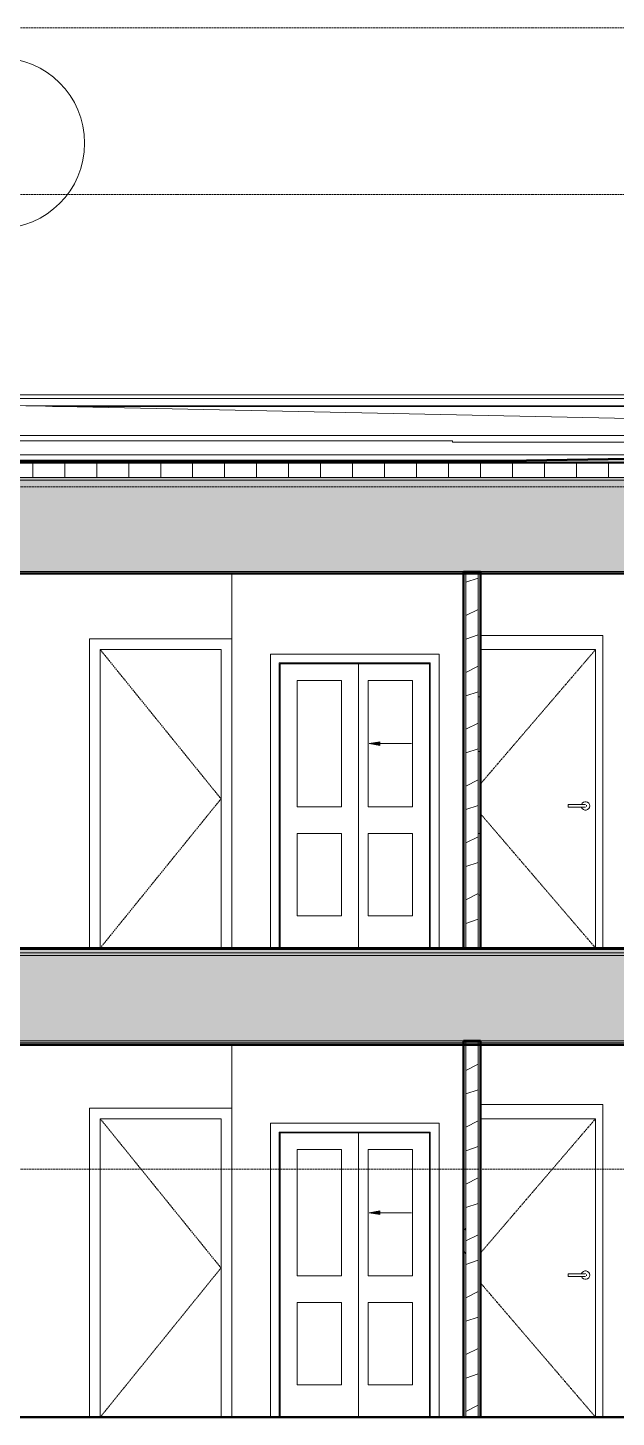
# Model space of a CAD drawing. Header units: inches. Extents: x -4168 to 1833, y -300 to 637.
# Drawn here: x 451.6 to 617.2, y 136 to 527 of the extents above; entities that cross this region are included whole.
import ezdxf

# ---------------------------------------------------------------- set-up
doc = ezdxf.new("R2010")
doc.units = ezdxf.units.IN
doc.header["$MEASUREMENT"] = 0
for name, pattern in [('Aligning Line 1_8_', [0.25, 0.125, -0.125]), ('Dash 1_16_', [0.125, 0.0625, -0.0625]), ('Grid Line 1_2_', [0.875, 0.5, -0.125, 0.125, -0.125])]:
    doc.linetypes.add(name, pattern=pattern)
for name, color, linetype, lineweight in [('0-2', 7, 'Continuous', 13), ('0-3', 55, 'Continuous', 9), ('0-5', 170, 'Continuous', 5), ('A-DETL-GENF-1', 135, 'Continuous', 13), ('A-DETL-GENF-2', 55, 'Continuous', 9), ('A-DOOR-4', 250, 'Continuous', 9), ('A-DOOR-8', 250, 'Dash 1_16_', 9), ('A-DOOR-FRAM-1', 250, 'Continuous', 9), ('A-FLOR-1', 8, 'Continuous', 5), ('A-FLOR-2', 31, 'Continuous', 5), ('A-FLOR-3', 251, 'Continuous', 5), ('A-FLOR-7', 192, 'Continuous', 50), ('A-FLOR-8', 135, 'Continuous', 13), ('A-FLOR-LEVL-1', 51, 'Grid Line 1_2_', 9), ('A-FLOR-MCUT', 51, 'Continuous', 13), ('A-FLOR-PATT-1', 8, 'Continuous', 9), ('A-ROOF', 132, 'Continuous', 13), ('A-ROOF-1', 252, 'Continuous', 13), ('A-ROOF-2', 31, 'Continuous', 5), ('A-ROOF-3', 135, 'Continuous', 13), ('A-ROOF-4', 132, 'Continuous', 50), ('A-ROOF-PATT-1', 132, 'Continuous', 9), ('A-WALL-1', 10, 'Continuous', 50), ('A-WALL-2', 7, 'Continuous', 13), ('A-WALL-3', 135, 'Continuous', 13), ('A-WALL-PATT-1', 250, 'Continuous', 9), ('A-WALL-PATT-2', 253, 'Continuous', 9), ('G-ANNO-SYMB', 111, 'Aligning Line 1_8_', 9), ('I-WALL-2', 135, 'Continuous', 13), ('S-GRID-IDEN', 1, 'Continuous', 9)]:
    doc.layers.add(name, color=color, linetype=linetype, lineweight=lineweight)
pattern_1 = [(0, (-10964.796, 146.633), (30.72, 7.68), [1.267, -21.773, 1.267, -21.773, -122.88]), (0, (-10964.796, 146.633), (30.72, 7.68), [-46.08, 1.267, -44.813, 1.267, -21.773, -53.76]), (0, (-10964.796, 146.633), (30.72, 7.68), [-115.2, 1.267, -14.093, 1.267, -37.133]), (120, (-10953.276, 150.473), (-22.01108, 22.7643), [1.267, -21.773, 1.267, -21.773, -122.88]), (120, (-10953.276, 150.473), (-22.01108, 22.7643), [-46.08, 1.267, -44.813, 1.267, -21.773, -53.76]), (120, (-10953.276, 150.473), (-22.01108, 22.7643), [-115.2, 1.267, -14.093, 1.267, -37.133]), (240, (-10949.436, 165.833), (-8.70892, -30.4443), [1.267, -21.773, 1.267, -21.773, -122.88]), (240, (-10949.436, 165.833), (-8.70892, -30.4443), [-46.08, 1.267, -44.813, 1.267, -21.773, -53.76]), (240, (-10949.436, 165.833), (-8.70892, -30.4443), [-115.2, 1.267, -14.093, 1.267, -37.133])]
pattern_2 = [(216.87, (-10958.398, 162.627), (47.980943, 31.987086), [7.997, -71.971]), (206.565, (-10948.802, 157.829), (-15.99371, -15.99413), [17.881, -17.881]), (198.435, (-10948.802, 149.832), (-31.98674, -15.99388), [10.115, -40.461])]
pattern_3 = [(0, (317.997, 146.633), (30.72, 7.68), [1.267, -21.773, 1.267, -21.773, -122.88]), (0, (317.997, 146.633), (30.72, 7.68), [-46.08, 1.267, -44.813, 1.267, -21.773, -53.76]), (0, (317.997, 146.633), (30.72, 7.68), [-115.2, 1.267, -14.093, 1.267, -37.133]), (120, (329.517, 150.473), (-22.011075, 22.7643), [1.267, -21.773, 1.267, -21.773, -122.88]), (120, (329.517, 150.473), (-22.011075, 22.7643), [-46.08, 1.267, -44.813, 1.267, -21.773, -53.76]), (120, (329.517, 150.473), (-22.011075, 22.7643), [-115.2, 1.267, -14.093, 1.267, -37.133]), (240, (333.357, 165.833), (-8.708925, -30.4443), [1.267, -21.773, 1.267, -21.773, -122.88]), (240, (333.357, 165.833), (-8.708925, -30.4443), [-46.08, 1.267, -44.813, 1.267, -21.773, -53.76]), (240, (333.357, 165.833), (-8.708925, -30.4443), [-115.2, 1.267, -14.093, 1.267, -37.133])]
pattern_4 = [(0, (317.997, 146.633), (0, 4.798), []), (315, (317.997, 146.633), (4.798427, 0), [6.786, -6.786]), (45, (317.997, 146.633), (4.798427, 0), [6.786, -6.786])]

# ---------------------------------------------------------------- blocks, each defined once
blk = doc.blocks.new('Single-Flush - 34_ x 84_-1372840-BUILDING SECTION - EAST_WEST AT RAMP - LOOKING SOUTH')
at = {"layer": 'A-DOOR-8'}
for p in [(-10810.81, 352), (-10810.81, 268)]:
    blk.add_line(p, (-10776.81, 310), dxfattribs=at)
at = {"layer": 'A-DOOR-FRAM-1'}
for p, q in [((-10773.81, 355), (-10813.81, 355)), ((-10813.81, 355), (-10813.81, 268)), ((-10810.81, 268), (-10810.81, 352)), ((-10810.81, 352), (-10776.81, 352)), ((-10776.81, 352), (-10776.81, 268))]:
    blk.add_line(p, q, dxfattribs=at)
blk = doc.blocks.new('FOLDING_SLIDING CLOSET - 42_ x 80_-1372841-BUILDING SECTION - EAST_WEST AT RAMP - LOOKING SOUTH')
at = {"layer": 'A-DETL-GENF-1'}
blk.add_hatch(color=256, dxfattribs=at).paths.add_polyline_path([(-10926.78, 57), (-10926.78, 58.06), (-10929.79, 57.53), (-10927.96, 57.21)], flags=0)
at = {"layer": 'A-DETL-GENF-2'}
for p, q in [((-10926.78, 58.06), (-10929.79, 57.53)), ((-10917.79, 57.53), (-10929.79, 57.53)), ((-10929.79, 57.53), (-10926.78, 57)), ((-10926.78, 57), (-10926.78, 58.06))]:
    blk.add_line(p, q, dxfattribs=at)
at = {"layer": 'A-DOOR-4'}
for p, q in [((-10910.04, 82.75), (-10957.54, 82.75)), ((-10957.54, 82.75), (-10957.54, 0)), ((-10910.04, 0), (-10910.04, 82.75)), ((-10955.04, 0), (-10955.04, 80.25)), ((-10955.04, 80.25), (-10912.54, 80.25)), ((-10954.79, 80), (-10954.79, 0)), ((-10932.79, 80), (-10954.79, 80)), ((-10932.79, 0), (-10932.79, 80)), ((-10912.54, 0), (-10912.54, 80.25)), ((-10950.04, 75.31), (-10937.54, 75.31)), ((-10950.04, 39.75), (-10950.04, 75.31)), ((-10937.54, 75.31), (-10937.54, 39.75)), ((-10930.04, 75.31), (-10917.54, 75.31)), ((-10930.04, 39.75), (-10930.04, 75.31)), ((-10917.54, 75.31), (-10917.54, 39.75)), ((-10937.54, 39.75), (-10950.04, 39.75)), ((-10917.54, 39.75), (-10930.04, 39.75)), ((-10950.04, 32.25), (-10937.54, 32.25)), ((-10950.04, 9.12), (-10950.04, 32.25)), ((-10937.54, 32.25), (-10937.54, 9.12)), ((-10930.04, 32.25), (-10917.54, 32.25)), ((-10930.04, 9.12), (-10930.04, 32.25)), ((-10917.54, 32.25), (-10917.54, 9.12)), ((-10937.54, 9.12), (-10950.04, 9.12)), ((-10917.54, 9.12), (-10930.04, 9.12))]:
    blk.add_line(p, q, dxfattribs=at)
at = {"layer": 'A-DOOR-FRAM-1'}
for p, q in [((-10954.79, 0), (-10954.79, 80)), ((-10954.79, 80), (-10912.79, 80)), ((-10912.79, 0), (-10912.79, 80))]:
    blk.add_line(p, q, dxfattribs=at)
blk = doc.blocks.new('CTR - 1st Phase - Unit Layouts_rvt-2-BUILDING SECTION - EAST_WEST AT RAMP - LOOKING SOUTH')
at = {"layer": 'A-WALL-PATT-1'}
h = blk.add_hatch(dxfattribs=at)
h.set_pattern_fill('FP_20', color=256, style=0, pattern_type=2)
h.set_pattern_definition(pattern_1)
h.paths.add_polyline_path([(-10707.91, 268), (-10707.91, 373.37), (-10708.54, 373.37), (-10708.54, 268)], flags=0)
h = blk.add_hatch(dxfattribs=at)
h.set_pattern_fill('FP_20', color=256, style=0, pattern_type=2)
h.set_pattern_definition(pattern_1)
h.paths.add_polyline_path([(-10703.79, 268), (-10703.79, 373.37), (-10704.41, 373.37), (-10704.41, 268)], flags=0)
h = blk.add_hatch(dxfattribs=at)
h.set_pattern_fill('FP_20', color=256, style=0, pattern_type=2)
h.set_pattern_definition(pattern_1)
h.paths.add_polyline_path([(-10707.91, 136), (-10707.91, 240.75), (-10708.54, 240.75), (-10708.54, 136)], flags=0)
at = {"layer": 'A-WALL-PATT-2'}
h = blk.add_hatch(dxfattribs=at)
h.set_pattern_fill('FP_23', color=256, style=0, pattern_type=2)
h.set_pattern_definition(pattern_2)
h.paths.add_polyline_path([(-10707.39, 268), (-10704.41, 268), (-10704.41, 373.37), (-10707.91, 373.37), (-10707.91, 268)], flags=0)
h = blk.add_hatch(dxfattribs=at)
h.set_pattern_fill('FP_23', color=256, style=0, pattern_type=2)
h.set_pattern_definition(pattern_2)
h.paths.add_polyline_path([(-10707.39, 136), (-10704.41, 136), (-10704.41, 240.75), (-10707.91, 240.75), (-10707.91, 136)], flags=0)
at = {"layer": 'A-WALL-1'}
for p, q in [((-10703.79, 373.88), (-10708.54, 373.88)), ((-10708.54, 373.88), (-10708.54, 268)), ((-10703.79, 268), (-10703.79, 373.88)), ((-10708.54, 268), (-10703.79, 268)), ((-10703.79, 241.88), (-10708.54, 241.88)), ((-10708.54, 241.88), (-10708.54, 136)), ((-10703.79, 136), (-10703.79, 241.88)), ((-10708.54, 136), (-10703.79, 136))]:
    blk.add_line(p, q, dxfattribs=at)
at = {"layer": 'A-WALL-2'}
for p, q in [((-10707.91, 268), (-10707.91, 373.88)), ((-10704.41, 268), (-10704.41, 373.88)), ((-10707.91, 136), (-10707.91, 241.88)), ((-10704.41, 136), (-10704.41, 241.88))]:
    blk.add_line(p, q, dxfattribs=at)
at = {"layer": 'A-WALL-3'}
for p, q in [((-10773.81, 373.37), (-10773.81, 268)), ((-10773.81, 240.75), (-10773.81, 136))]:
    blk.add_line(p, q, dxfattribs=at)
at = {"layer": '0-3'}
for name, p in [('Single-Flush - 34_ x 84_-1372840-BUILDING SECTION - EAST_WEST AT RAMP - LOOKING SOUTH', (0, 0)), ('FOLDING_SLIDING CLOSET - 42_ x 80_-1372841-BUILDING SECTION - EAST_WEST AT RAMP - LOOKING SOUTH', (194.63, 268)), ('Single-Flush - 34_ x 84_-1372840-BUILDING SECTION - EAST_WEST AT RAMP - LOOKING SOUTH', (0, -132)), ('FOLDING_SLIDING CLOSET - 42_ x 80_-1372841-BUILDING SECTION - EAST_WEST AT RAMP - LOOKING SOUTH', (194.63, 136))]:
    blk.add_blockref(name, p, dxfattribs=at)
blk = doc.blocks.new('HOLLOW METAL - UNIT DOOR-2058696-BUILDING SECTION - EAST_WEST AT RAMP - LOOKING SOUTH')
at = {"layer": 'A-DOOR-4'}
for p, q in [((-10671.39, 352), (-10703.79, 352)), ((-10671.39, 268), (-10671.39, 352)), ((-10674.93, 308.39), (-10679.07, 308.39)), ((-10679.07, 308), (-10679.07, 308.39)), ((-10679.07, 307.61), (-10679.07, 308)), ((-10679.07, 307.61), (-10674.93, 307.61))]:
    blk.add_line(p, q, dxfattribs=at)
at = {"layer": 'A-DOOR-4', "flags": 128}
for points in [[(-10674.34, 308.39), (-10674.34, 308.39), (-10674.34, 308.39), (-10674.35, 308.39), (-10674.35, 308.39), (-10674.35, 308.39), (-10674.36, 308.39), (-10674.37, 308.39), (-10674.37, 308.39), (-10674.38, 308.39), (-10674.39, 308.39), (-10674.4, 308.39), (-10674.41, 308.39), (-10674.42, 308.39), (-10674.43, 308.39), (-10674.45, 308.39), (-10674.46, 308.39), (-10674.47, 308.39), (-10674.49, 308.39), (-10674.51, 308.39), (-10674.52, 308.39), (-10674.54, 308.39), (-10674.56, 308.39), (-10674.58, 308.39), (-10674.59, 308.39), (-10674.61, 308.39), (-10674.63, 308.39), (-10674.65, 308.39), (-10674.68, 308.39), (-10674.7, 308.39), (-10674.72, 308.39), (-10674.74, 308.39), (-10674.76, 308.39), (-10674.79, 308.39), (-10674.81, 308.39), (-10674.83, 308.39), (-10674.86, 308.39), (-10674.88, 308.39), (-10674.9, 308.39), (-10674.93, 308.39), (-10674.93, 308.39)], [(-10674.93, 307.61), (-10674.91, 307.61), (-10674.89, 307.61), (-10674.86, 307.61), (-10674.84, 307.61), (-10674.82, 307.61), (-10674.79, 307.61), (-10674.77, 307.61), (-10674.75, 307.61), (-10674.73, 307.61), (-10674.7, 307.61), (-10674.68, 307.61), (-10674.66, 307.61), (-10674.64, 307.61), (-10674.62, 307.61), (-10674.6, 307.61), (-10674.58, 307.61), (-10674.56, 307.61), (-10674.54, 307.61), (-10674.53, 307.61), (-10674.51, 307.61), (-10674.49, 307.61), (-10674.48, 307.61), (-10674.46, 307.61), (-10674.45, 307.61), (-10674.44, 307.61), (-10674.42, 307.61), (-10674.41, 307.61), (-10674.4, 307.61), (-10674.39, 307.61), (-10674.38, 307.61), (-10674.37, 307.61), (-10674.37, 307.61), (-10674.36, 307.61), (-10674.36, 307.61), (-10674.35, 307.61), (-10674.35, 307.61), (-10674.34, 307.61), (-10674.34, 307.61), (-10674.34, 307.61)]]:
    blk.add_lwpolyline(points, dxfattribs=at)
at = {"layer": 'A-DOOR-4'}
for centre, radius, start, end in [((-10674.24, 308), 1.18, 0, 160.3657), ((-10674.24, 308), 1.18, 199.5633, 0), ((-10674.34, 308), 0.394, 75, 90), ((-10674.34, 308), 0.394, 270, 285), ((-10674.34, 308), 0.394, 0, 30), ((-10674.34, 308), 0.394, 330, 0)]:
    blk.add_arc(centre, radius, start, end, dxfattribs=at)
at = {"layer": 'A-DOOR-8'}
for p, q in [((-10671.39, 352), (-10703.79, 314.2)), ((-10703.79, 305.8), (-10671.39, 268))]:
    blk.add_line(p, q, dxfattribs=at)
at = {"layer": 'A-DOOR-FRAM-1'}
for p, q in [((-10669.39, 356), (-10703.79, 356)), ((-10669.39, 268), (-10669.39, 356)), ((-10703.79, 352), (-10671.39, 352)), ((-10671.39, 352), (-10671.39, 268))]:
    blk.add_line(p, q, dxfattribs=at)
blk = doc.blocks.new('CTR - 1st Phase - Common Walls_rvt-2-BUILDING SECTION - EAST_WEST AT RAMP - LOOKING SOUTH')
at = {"layer": 'I-WALL-2'}
for p, q in [((-10703.79, 356), (-10669.39, 356)), ((-10669.39, 356), (-10669.39, 268)), ((-10703.79, 224), (-10669.39, 224)), ((-10669.39, 224), (-10669.39, 136))]:
    blk.add_line(p, q, dxfattribs=at)
at = {"layer": '0-2'}
for p in [(0, 0), (0, -132)]:
    blk.add_blockref('HOLLOW METAL - UNIT DOOR-2058696-BUILDING SECTION - EAST_WEST AT RAMP - LOOKING SOUTH', p, dxfattribs=at)
blk = doc.blocks.new('Basic Wall _ EXT - FIBER CEMENT - SMALL - ___-2145934-BUILDING SECTION - EAST_WEST AT RAMP - LOOKING SOUTH')
at = {"layer": 'A-WALL-3'}
for p, q in [((-9973.63, 423.66), (-10857.95, 423.66)), ((-9989.07, 422.6), (-10842.51, 422.6)), ((-9989.8, 420.57), (-10831.78, 420.57)), ((-10824.25, 420.42), (-9989.48, 420.42))]:
    blk.add_line(p, q, dxfattribs=at)
blk = doc.blocks.new('Grid - Grid Head - Circle-50561-BUILDING SECTION - EAST_WEST AT RAMP - LOOKING SOUTH')
at = {"layer": 'S-GRID-IDEN'}
for start, end in [(0, 180), (180, 360)]:
    blk.add_arc((-11847.19, 475.86), 24, start, end, dxfattribs=at)

msp = doc.modelspace()

# ---------------------------------------------------------------- hatches: boundary and pattern name
at = {"layer": 'A-FLOR-1'}
h = msp.add_hatch(color=256, dxfattribs=at)
h.paths.add_polyline_path([(-833.0464, 267.625), (-264.1964, 267.625), (-264.1964, 267.875), (-833.0464, 267.875)], flags=0)
h.paths.add_polyline_path([(889.2036, 267.625), (1299.8536, 267.625), (1299.8536, 267.875), (-144.1964, 267.875), (-144.1964, 267.625), (887.6924, 267.625)], flags=0)
at = {"layer": 'A-FLOR-2'}
h = msp.add_hatch(color=256, dxfattribs=at)
h.paths.add_polyline_path([(-833.0464, 241.875), (-264.1964, 241.875), (-264.1964, 265.875), (-833.0464, 265.875), (-833.0464, 251.9445)], flags=0)
h.paths.add_polyline_path([(-144.1964, 241.875), (1299.8536, 241.875), (1299.8536, 265.875), (-144.1964, 265.875), (-144.1964, 251.9445)], flags=0)
at = {"layer": 'A-FLOR-3'}
h = msp.add_hatch(color=256, dxfattribs=at)
h.paths.add_polyline_path([(-826.9214, 241.375), (-607.7714, 241.375), (-607.7714, 241.875), (-826.9214, 241.875), (-826.9214, 241.4884)], flags=0)
h.paths.add_polyline_path([(-317.8581, 241.375), (-267.9464, 241.375), (-267.9464, 241.875), (-465.6464, 241.875), (-465.6464, 241.375), (-381.8964, 241.375)], flags=0)
h.paths.add_polyline_path([(-264.1964, 241.375), (-264.1964, 241.875), (-264.4464, 241.8748), (-264.4464, 241.375)], flags=0)
h.paths.add_polyline_path([(-604.2714, 241.375), (-469.1464, 241.375), (-469.1464, 241.875), (-604.2714, 241.875), (-604.2714, 241.5728)], flags=0)
h.paths.add_polyline_path([(1042.0548, 241.375), (1293.2286, 241.375), (1293.2286, 241.875), (-144.1964, 241.875), (-144.1964, 241.375), (1006.0548, 241.375)], flags=0)
h.paths.add_polyline_path([(1299.6918, 241.375), (1299.8536, 241.375), (1299.8536, 241.875), (1299.3536, 241.875), (1299.3536, 241.375), (1299.6771, 241.375)], flags=0)
at = {"layer": 'A-FLOR-PATT-1'}
h = msp.add_hatch(dxfattribs=at)
h.set_pattern_fill('FP_21', color=256, style=0, pattern_type=2)
h.set_pattern_definition([(0, (317.997, 146.633), (15.36, 3.84), [1.267, -10.253, 1.267, -10.253, -61.44]), (0, (317.997, 146.633), (15.36, 3.84), [-23.04, 1.267, -21.773, 1.267, -10.253, -26.88]), (0, (317.997, 146.633), (15.36, 3.84), [-57.6, 1.267, -6.413, 1.267, -17.933]), (120, (323.757, 148.553), (-11.005538, 11.38215), [1.267, -10.253, 1.267, -10.253, -61.44]), (120, (323.757, 148.553), (-11.005538, 11.38215), [-23.04, 1.267, -21.773, 1.267, -10.253, -26.88]), (120, (323.757, 148.553), (-11.005538, 11.38215), [-57.6, 1.267, -6.413, 1.267, -17.933]), (240, (325.677, 156.233), (-4.354462, -15.22215), [1.267, -10.253, 1.267, -10.253, -61.44]), (240, (325.677, 156.233), (-4.354462, -15.22215), [-23.04, 1.267, -21.773, 1.267, -10.253, -26.88]), (240, (325.677, 156.233), (-4.354462, -15.22215), [-57.6, 1.267, -6.413, 1.267, -17.933])])
h.paths.add_polyline_path([(-270.5714, 266.625), (-264.1964, 266.625), (-264.1964, 267.625), (-833.0464, 267.625), (-833.0464, 266.625), (-812.9949, 266.625), (-274.8027, 266.625)], flags=0)
h.paths.add_polyline_path([(887.6924, 266.625), (1299.8536, 266.625), (1299.8536, 267.625), (-144.1964, 267.625), (-144.1964, 266.625), (884.4536, 266.625)], flags=0)
h = msp.add_hatch(dxfattribs=at)
h.set_pattern_fill('FP_22', color=256, style=0, pattern_type=2)
h.set_pattern_definition(pattern_4)
h.paths.add_polyline_path([(-833.0464, 265.875), (-264.1964, 265.875), (-264.1964, 266.625), (-833.0464, 266.625)], flags=0)
h.paths.add_polyline_path([(890.2036, 265.875), (1299.8536, 265.875), (1299.8536, 266.625), (-144.1964, 266.625), (-144.1964, 265.875), (887.6924, 265.875)], flags=0)
h = msp.add_hatch(dxfattribs=at)
h.set_pattern_fill('FP_20', color=256, style=0, pattern_type=2)
h.set_pattern_definition(pattern_3)
h.paths.add_polyline_path([(-826.9214, 240.75), (-607.7714, 240.75), (-607.7714, 241.375), (-826.9214, 241.375)], flags=0)
h.paths.add_polyline_path([(-422.3964, 240.75), (-267.9464, 240.75), (-267.9464, 241.375), (-465.6464, 241.375), (-465.6464, 240.75), (-423.3964, 240.75)], flags=0)
h.paths.add_polyline_path([(-539.2476, 240.75), (-469.1464, 240.75), (-469.1464, 241.375), (-604.2714, 241.375), (-604.2714, 240.75), (-575.2476, 240.75)], flags=0)
h.paths.add_polyline_path([(-144.1964, 240.75), (1293.2286, 240.75), (1293.2286, 241.375), (-144.1964, 241.375)], flags=0)
h.paths.add_polyline_path([(-264.1964, 240.75), (-264.1964, 241.375), (-264.4464, 241.3747), (-264.4464, 240.75)], flags=0)
h.paths.add_polyline_path([(1299.3536, 240.75), (1299.8536, 240.75), (1299.8536, 241.375), (1299.3536, 241.375)], flags=0)
at = {"layer": 'A-ROOF-1'}
msp.add_hatch(color=256, dxfattribs=at).paths.add_polyline_path([(930.7478, 404.453), (932.4536, 404.453), (932.4536, 404.7031), (-465.6464, 404.7031), (-465.6464, 404.453), (927.4497, 404.453)], flags=0)
at = {"layer": 'A-ROOF-2'}
msp.add_hatch(color=256, dxfattribs=at).paths.add_polyline_path([(284.9172, 374), (932.4536, 374), (932.4536, 399.702), (-465.6464, 399.702), (-465.6464, 374), (198.8064, 374)], flags=0)
at = {"layer": 'A-ROOF-3'}
msp.add_hatch(color=256, dxfattribs=at).paths.add_polyline_path([(-188.692, 404.7031), (932.4536, 404.7031), (932.4536, 405.115), (694.2036, 406.763), (586.1954, 405.115), (427.3841, 405.115), (341.8335, 406.763), (258.5639, 405.115), (128.5232, 405.115), (53.2995, 406.763), (-13.4629, 405.115), (-149.1143, 405.115), (-247.6835, 406.763), (-323.6139, 405.115), (-422.9174, 405.1553), (-465.6464, 406.7604), (-465.6464, 404.7031), (-205.5147, 404.7031)], flags=0)
at = {"layer": 'A-ROOF-PATT-1'}
h = msp.add_hatch(dxfattribs=at)
h.set_pattern_fill('FP_31', color=256, style=0, pattern_type=2)
h.set_pattern_definition([(0, (317.997, 146.633), (0, 9), []), (90, (317.997, 146.633), (-9, 6e-16), [])])
h.paths.add_polyline_path([(198.8064, 400.4522), (932.4536, 400.4522), (932.4536, 404.453), (-465.6464, 404.453), (-465.6464, 400.4522), (155.751, 400.4522)], flags=0)
h = msp.add_hatch(dxfattribs=at)
h.set_pattern_fill('FP_22', color=256, style=0, pattern_type=2)
h.set_pattern_definition(pattern_4)
h.paths.add_polyline_path([(198.8064, 399.702), (932.4536, 399.702), (932.4536, 400.4522), (-465.6464, 400.4522), (-465.6464, 399.702), (155.751, 399.702)], flags=0)
h = msp.add_hatch(dxfattribs=at)
h.set_pattern_fill('FP_20', color=256, style=0, pattern_type=2)
h.set_pattern_definition(pattern_3)
h.paths.add_polyline_path([(-465.6464, 373.375), (932.4536, 373.375), (932.4536, 374), (-465.6464, 374)], flags=0)

# ---------------------------------------------------------------- linework, layer by layer
at = {"layer": 'A-FLOR-7'}
for p, q in [((1299.8536, 268), (-144.1964, 268)), ((-144.1964, 240.75), (1293.2286, 240.75)), ((1293.7286, 136), (-144.1964, 136))]:
    msp.add_line(p, q, dxfattribs=at)
at = {"layer": 'A-FLOR-8'}
for p, q in [((318.0536, 410.776), (571.1536, 410.776)), ((932.4536, 412.2666), (440.2786, 412.2666)), ((571.1536, 410.776), (571.1536, 410.3395)), ((571.1536, 410.3395), (634.8536, 410.3395))]:
    msp.add_line(p, q, dxfattribs=at)
at = {"layer": 'A-FLOR-LEVL-1'}
for p, q in [((-1101.901, 268), (1674.0755, 268)), ((-1101.901, 136), (1674.0755, 136))]:
    msp.add_line(p, q, dxfattribs=at)
at = {"layer": 'A-FLOR-MCUT'}
for p, q in [((1299.8536, 267.875), (-144.1964, 267.875)), ((1299.8536, 267.625), (-144.1964, 267.625)), ((1299.8536, 266.625), (-144.1964, 266.625)), ((1299.8536, 265.875), (-144.1964, 265.875)), ((1299.8536, 241.875), (-144.1964, 241.875)), ((1293.2286, 241.375), (-144.1964, 241.375))]:
    msp.add_line(p, q, dxfattribs=at)
at = {"layer": 'A-ROOF'}
for p, q in [((932.4536, 404.453), (-465.6464, 404.453)), ((932.4536, 400.4522), (-465.6464, 400.4522)), ((932.4536, 399.702), (-465.6464, 399.702)), ((-827.7339, 374), (1293.7286, 374))]:
    msp.add_line(p, q, dxfattribs=at)
at = {"layer": 'A-ROOF-3'}
for p, q in [((440.8764, 420.7831), (832.3786, 412.6257)), ((571.1536, 410.7759), (318.0536, 410.7759)), ((694.2036, 406.763), (341.8335, 406.763)), ((634.8536, 410.3395), (571.1536, 410.3395)), ((932.4536, 404.7031), (-465.6464, 404.7031))]:
    msp.add_line(p, q, dxfattribs=at)
at = {"layer": 'A-ROOF-4'}
for p, q in [((694.2036, 406.763), (586.1954, 405.115)), ((586.1954, 405.115), (427.3841, 405.115)), ((-826.9214, 373.375), (1293.7286, 373.375))]:
    msp.add_line(p, q, dxfattribs=at)
at = {"layer": 'G-ANNO-SYMB'}
for p, q in [((-1178.9656, 526.9531), (1576.5527, 526.9531)), ((-1178.9656, 480), (1576.5784, 480)), ((1576.5784, 397.7608), (-1178.9656, 397.7608)), ((1576.5784, 205.7608), (-1178.9656, 205.7608))]:
    msp.add_line(p, q, dxfattribs=at)

# ---------------------------------------------------------------- block references
at = {"layer": '0-5'}
for name in ['CTR - 1st Phase - Unit Layouts_rvt-2-BUILDING SECTION - EAST_WEST AT RAMP - LOOKING SOUTH', 'CTR - 1st Phase - Common Walls_rvt-2-BUILDING SECTION - EAST_WEST AT RAMP - LOOKING SOUTH']:
    msp.add_blockref(name, (11282.793, 0), dxfattribs=at)
at = {"layer": 'A-WALL-3'}
msp.add_blockref('Basic Wall _ EXT - FIBER CEMENT - SMALL - ___-2145934-BUILDING SECTION - EAST_WEST AT RAMP - LOOKING SOUTH', (11282.793, 0), dxfattribs=at)
at = {"layer": 'S-GRID-IDEN'}
msp.add_blockref('Grid - Grid Head - Circle-50561-BUILDING SECTION - EAST_WEST AT RAMP - LOOKING SOUTH', (12290.793, 18.6375), dxfattribs=at)

doc.saveas('drawing.dxf')
